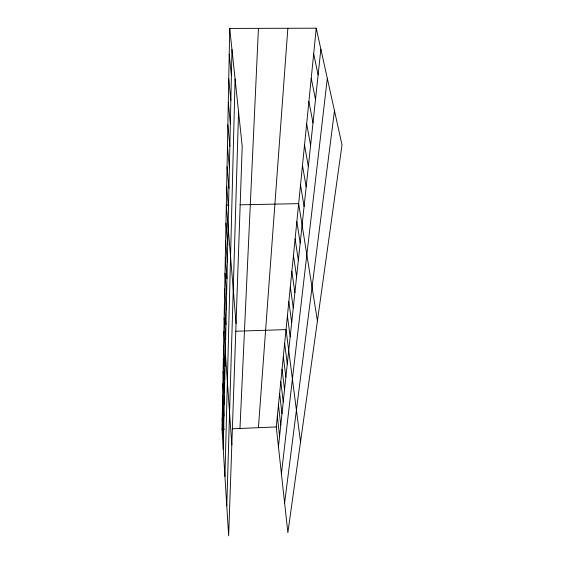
<?xml version="1.0" encoding="UTF-8"?>
<svg xmlns="http://www.w3.org/2000/svg" width="564" height="564" viewBox="0 0 564 564"><rect width="100%" height="100%" fill="white"/><g stroke="black" fill="none" stroke-linecap="round" stroke-linejoin="round"><path stroke-width="0.85" d="M229.724 28.419L242.217 146.316L228.653 535.8L221.997 429.232L229.724 28.419L316.242 28.2L342.003 144.885L287.866 532.663L276.268 426.934L316.242 28.2M223.245 449.247L231.966 49.554M224.944 476.467L235.082 79.023M226.784 505.866L238.558 111.82M239.968 428.471L258.439 28.348M258.425 427.688L287.859 28.27M278.447 446.801L320.867 49.146M281.415 473.809L327.31 78.325M284.608 502.968L334.473 110.777M221.997 429.232L224.564 429.126M232.269 428.795L276.268 426.934M225.593 331.583L223.88 331.639L231.818 444.989M235.893 331.244L286.026 329.602L300.527 441.972M228.885 205.049L226.319 205.106L236.048 323.496M240.024 204.824L298.652 203.646L317.433 320.895M313.676 53.813L318.117 74.934M311.229 78.22L315.495 99.483M308.889 101.52L312.999 122.882M306.661 123.77L310.616 145.209M304.525 145.047L308.346 166.528M302.487 165.421L306.167 186.924M300.527 184.936L304.088 206.438M296.854 221.61L300.182 243.056M295.12 238.861L298.349 260.258M293.463 255.45L296.586 276.783M291.863 271.404L294.887 292.667M290.319 286.766L293.259 307.951M288.838 301.571L291.694 322.657M287.407 315.84L290.178 336.828M284.651 343.293L287.273 364.062M283.332 356.497L285.877 377.147M282.049 369.244L284.531 389.773M280.816 381.567L283.234 401.97M279.624 393.475L281.972 413.743M278.468 404.994L280.759 425.129M277.354 416.14L279.582 436.141M229.224 54.243L231.395 75.562M228.751 78.847L230.859 100.307M228.3 102.317L230.345 123.876M227.863 124.722L229.851 146.358M227.454 146.147L229.386 167.825M227.059 166.648L228.935 188.348M226.679 186.282L228.505 207.975M225.967 223.161L227.708 244.804M225.635 240.504L227.327 262.091M225.311 257.17L226.968 278.694M225.001 273.202L226.615 294.648M224.705 288.634L226.284 309.996M224.416 303.495L225.96 324.765M224.141 317.821L225.649 338.985M223.612 345.365L225.057 366.311M223.358 358.619L224.768 379.438M223.111 371.408L224.493 392.1M222.872 383.76L224.225 404.325M222.639 395.695L223.971 416.126M222.42 407.243L223.718 427.54M222.202 418.417L223.478 438.573"/></g></svg>
